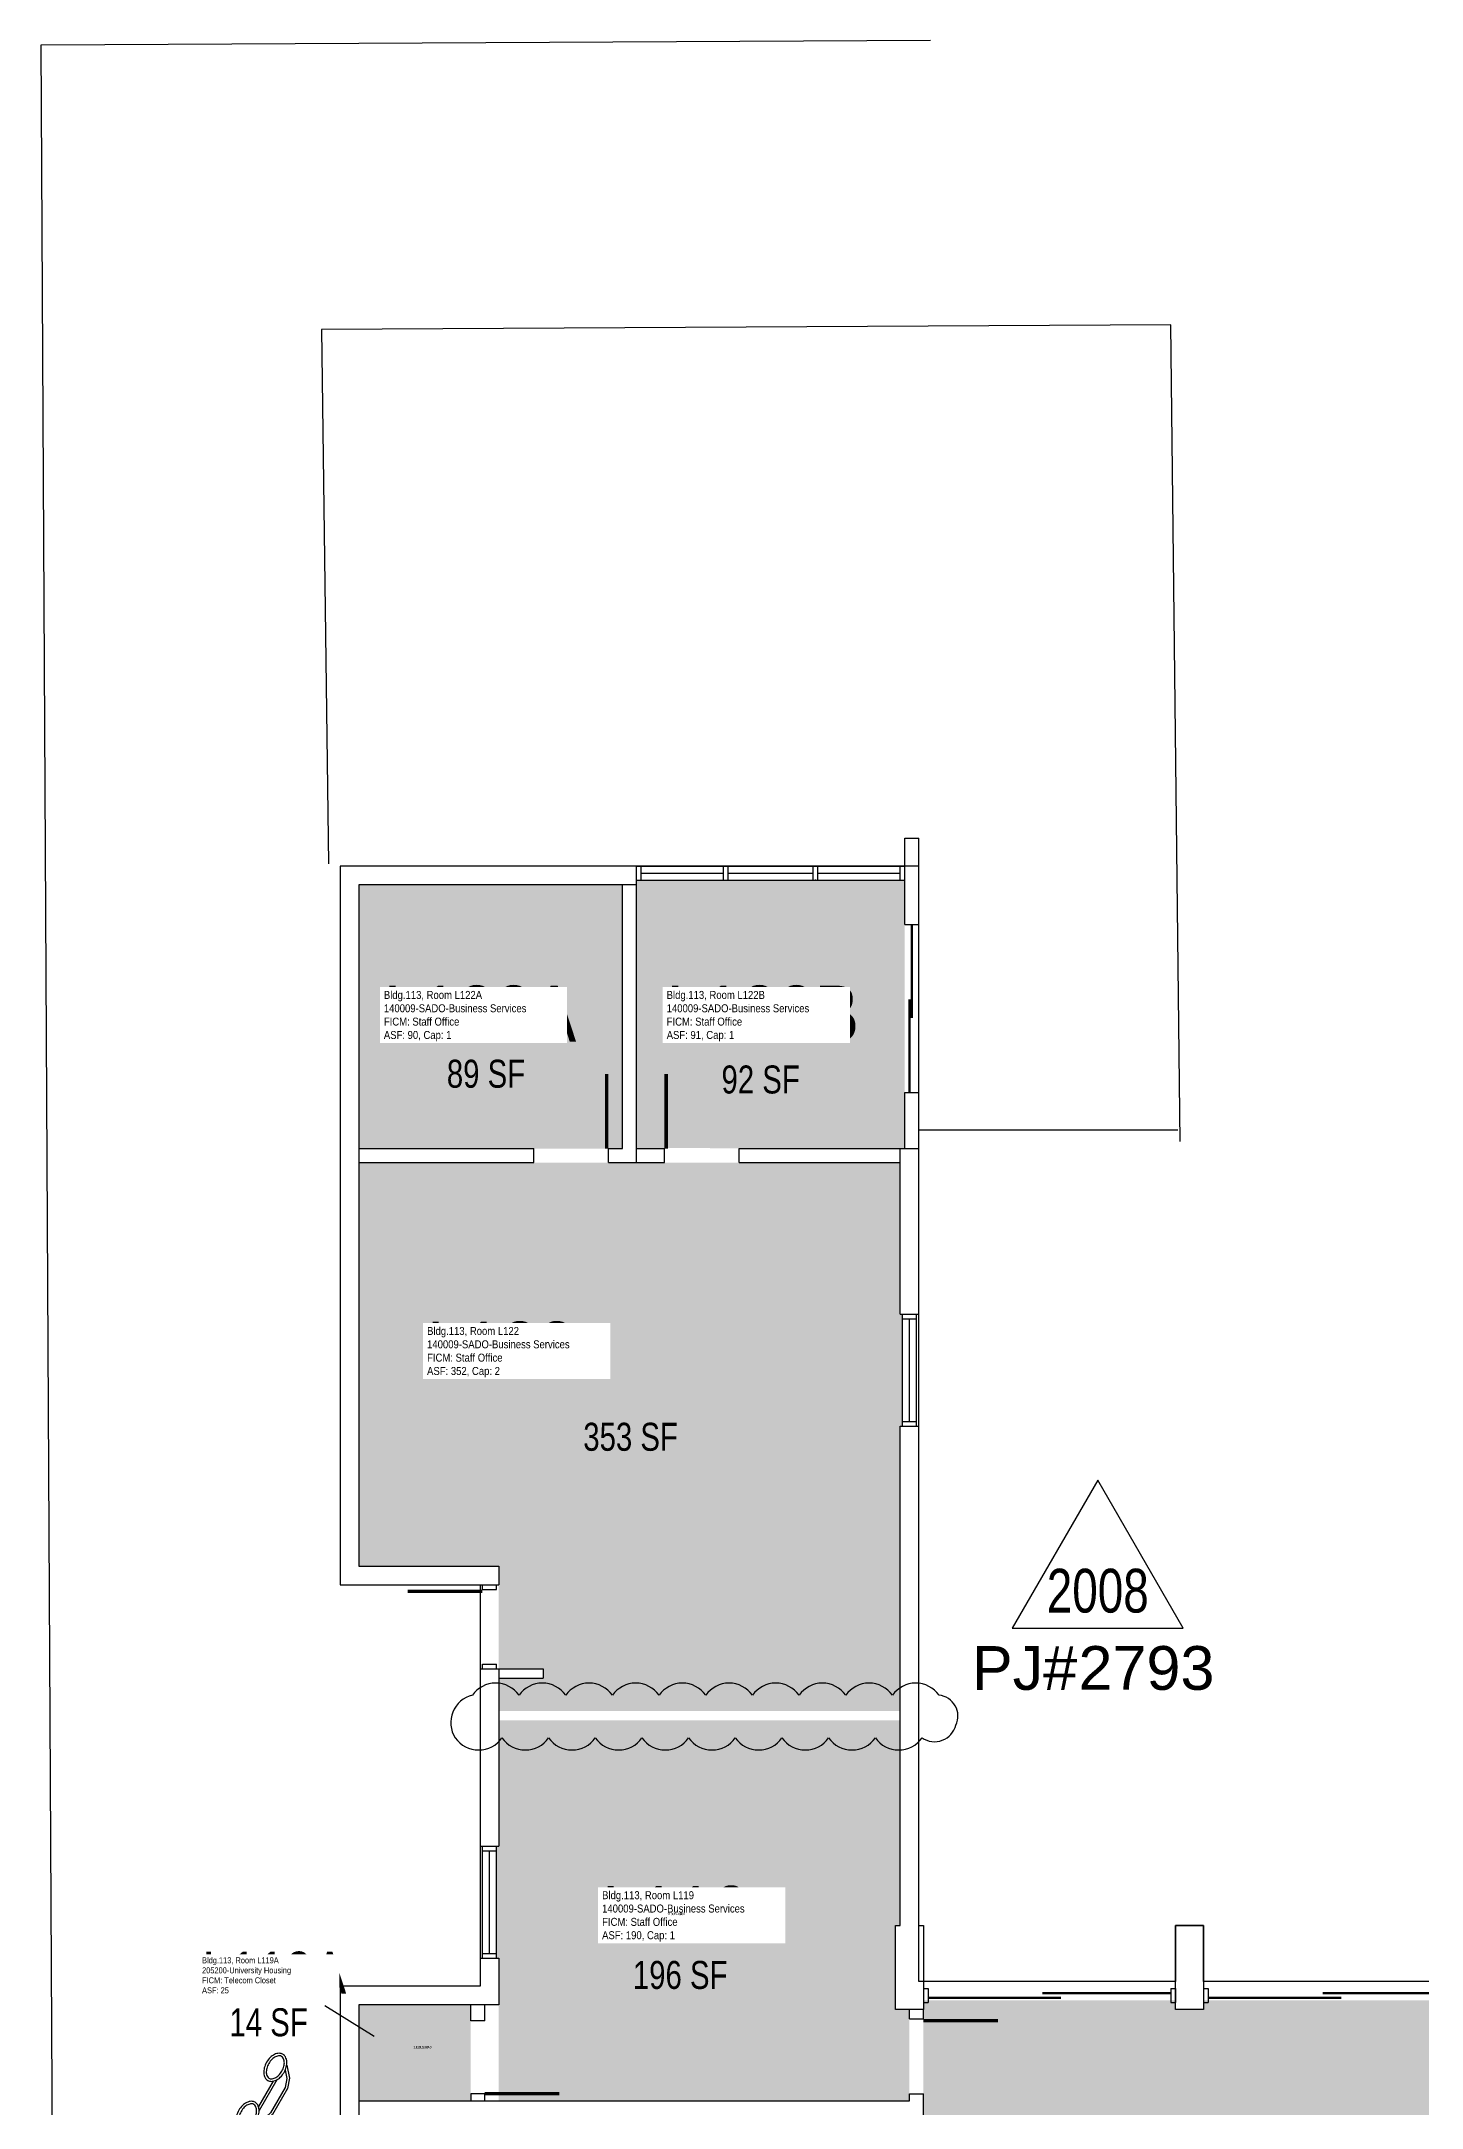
# Model space of a CAD drawing. Header units: inches. Extents: x -534 to 3268, y -1228 to 4808.
# Drawn here: x 228 to 819, y 1872 to 2757 of the extents above; entities that cross this region are included whole.
import ezdxf
from ezdxf.enums import TextEntityAlignment as Align

# ---------------------------------------------------------------- set-up
doc = ezdxf.new("R2010")
doc.units = ezdxf.units.IN
doc.header["$LTSCALE"] = 10
doc.header["$MEASUREMENT"] = 0
doc.layers.get('0').update_dxf_attribs({"linetype": 'CONTINUOUS'})
for name, color, linetype in [('A-DOOR', 2, 'CONTINUOUS'), ('A-FP', 16, 'CONTINUOUS'), ('A-GLAZ', 1, 'CONTINUOUS'), ('A-IDEN-ICON', 4, 'CONTINUOUS'), ('A-IDEN-RNUM', 7, 'CONTINUOUS'), ('A-IDEN-SNUM', 4, 'CONTINUOUS'), ('A-IDEN-VNUM', 4, 'CONTINUOUS'), ('A-SITE', 3, 'CONTINUOUS'), ('A-WALL', 5, 'CONTINUOUS'), ('AREA-TEXT', 3, 'CONTINUOUS'), ('Rooms-Category-Color', 7, 'CONTINUOUS'), ('Rooms-College-Color', 7, 'CONTINUOUS'), ('Rooms-Department-Color', 7, 'CONTINUOUS'), ('Rooms-Division-Color', 7, 'CONTINUOUS'), ('Rooms-Information', 7, 'CONTINUOUS')]:
    doc.layers.add(name, color=color, linetype=linetype)
doc.layers.add('A-REV', color=1, linetype='CONTINUOUS', true_color=0xff0000)
doc.styles.add('Arial', font='arial.ttf')
doc.styles.add('CP_AREA', font='arial.ttf', dxfattribs={"height": 15})
doc.styles.add('CP_ROOMSNUMBER', font='arial.ttf', dxfattribs={"height": 1})
doc.styles.add('CP_ROOMVNUMBER', font='arial.ttf', dxfattribs={"width": 0.85, "height": 0.075})

# ---------------------------------------------------------------- blocks, each defined once
blk = doc.blocks.new('Cpphone')
at = {"color": 0, "linetype": 'ByBlock'}
for p, q in [((0.0096, 0.0252), (-0.0196, -0.0252)), ((0.0169, 0.0279), (-0.0182, -0.0329))]:
    blk.add_line(p, q, dxfattribs=at)
for points in [[(0.0364, 0.0572), (0.0417, 0.0308), (0.0382, 0.0108), (0.0082, -0.0411), (-0.0083, -0.0558), (-0.0338, -0.0645)], [(0.0334, 0.047), (0.0366, 0.0307), (0.0334, 0.0126), (0.0043, -0.0379), (-0.0109, -0.0514), (-0.0265, -0.0567)]]:
    blk.add_lwpolyline(points, dxfattribs=at)
for points in [[(0.0288, 0.0786, 0.139889), (0.0216, 0.0804, 0.107118), (0.0122, 0.0781, 0.079812), (0.0039, 0.0722, 0.067459), (-0.0035, 0.0626, 0.067459), (-0.008, 0.0515, 0.079812), (-0.009, 0.0413, 0.107118), (-0.0064, 0.032, 0.139889), (-0.0012, 0.0267, 0.139889), (0.0061, 0.0248, 0.107118), (0.0155, 0.0272, 0.079812), (0.0238, 0.0331, 0.067459), (0.0312, 0.0426, 0.067459), (0.0357, 0.0538, 0.079812), (0.0367, 0.0639, 0.107118), (0.034, 0.0732, 0.139889)], [(0.0263, 0.0743, 0.139889), (0.0218, 0.0754, 0.107118), (0.0144, 0.0736, 0.079812), (0.0074, 0.0686, 0.067459), (0.0008, 0.0601, 0.067459), (-0.0032, 0.0502, 0.079812), (-0.004, 0.0417, 0.107118), (-0.0019, 0.0344, 0.139889), (0.0013, 0.031, 0.139889), (0.0059, 0.0298, 0.107118), (0.0133, 0.0317, 0.079812), (0.0203, 0.0367, 0.067459), (0.0268, 0.0451, 0.067459), (0.0309, 0.055, 0.079812), (0.0317, 0.0636, 0.107118), (0.0296, 0.0709, 0.139889)], [(-0.0262, -0.0167, 0.139889), (-0.0334, -0.0148, 0.107118), (-0.0428, -0.0172, 0.079812), (-0.0511, -0.0231, 0.067459), (-0.0585, -0.0326, 0.067459), (-0.063, -0.0438, 0.079812), (-0.064, -0.0539, 0.107118), (-0.0614, -0.0632, 0.139889), (-0.0562, -0.0686, 0.139889), (-0.0489, -0.0704, 0.107118), (-0.0395, -0.0681, 0.079812), (-0.0312, -0.0622, 0.067459), (-0.0238, -0.0526, 0.067459), (-0.0193, -0.0415, 0.079812), (-0.0183, -0.0313, 0.107118), (-0.021, -0.022, 0.139889)], [(-0.0287, -0.021, 0.139889), (-0.0332, -0.0198, 0.107118), (-0.0406, -0.0217, 0.079812), (-0.0476, -0.0267, 0.067459), (-0.0542, -0.0351, 0.067459), (-0.0582, -0.045, 0.079812), (-0.059, -0.0536, 0.107118), (-0.0569, -0.0609, 0.139889), (-0.0537, -0.0643, 0.139889), (-0.0491, -0.0654, 0.107118), (-0.0417, -0.0636, 0.079812), (-0.0347, -0.0586, 0.067459), (-0.0282, -0.0501, 0.067459), (-0.0241, -0.0402, 0.079812), (-0.0233, -0.0317, 0.107118), (-0.0254, -0.0244, 0.139889)]]:
    blk.add_lwpolyline(points, format="xyb", close=True, dxfattribs=at)
blk = doc.blocks.new('Buildings113')
at = {"layer": 'A-FP'}
blk.add_lwpolyline([(834, 1926), (726, 1926), (726, 1950), (714, 1950), (714, 1926), (604, 1926), (604, 2404), (356, 2404), (356, 2096), (416, 2096), (416, 1924), (356, 1924), (356, 1804)], dxfattribs=at)
blk = doc.blocks.new('ProjectRev')
at = {"transparency": 16777216}
blk.add_lwpolyline([(0, 0.122), (-0.1221, -0.0895), (0.1221, -0.0895)], close=True, dxfattribs=at)
at = {"transparency": 16777216, "insert": (-0.1798, -0.1151), "char_height": 0.0625, "attachment_point": 1, "style": 'Arial'}
blk.add_mtext_dynamic_manual_height_columns('PJ#', width=0.24749, gutter_width=0.3125, heights=[0], dxfattribs=at)
at = {"transparency": 16777216, "style": 'Arial', "width": 0.75}
blk.add_attdef('YEAR', text='', height=0.0625, dxfattribs=at).set_placement((0, 0), align=Align.MIDDLE_CENTER)
at = {"transparency": 16777216, "style": 'Arial'}
blk.add_attdef('PROJECT', text='', height=0.0625, dxfattribs=at).set_placement((-0.0276, -0.1151), align=Align.TOP_LEFT)

msp = doc.modelspace()

# ---------------------------------------------------------------- hatches: boundary and pattern name
at = {"layer": 'Rooms-Category-Color', "true_color": 0xfa9ba3}
for points in [[(471, 2283), (477, 2283), (477, 2396), (364, 2396), (364, 2283), (439, 2283)], [(483, 2283.25), (483, 2398), (598, 2398), (598, 2283)], [(596, 2277), (596, 2212), (597, 2212), (597, 2164), (596, 2164), (596, 2114), (596, 2083.33), (596, 2042), (484, 2042), (478, 2042), (476, 2042), (444, 2042), (424, 2042), (424, 2056), (443, 2056), (443, 2060), (424, 2060), (424, 2096), (424, 2104), (364, 2104), (364, 2277)], [(600, 1914), (600, 1875), (424, 1875), (424, 1916), (424, 1936), (423, 1936), (423, 1984), (424, 1984), (424, 2038), (444, 2038), (476, 2038), (484, 2038), (508, 2038), (596, 2038), (596, 1950), (594, 1950), (594, 1924), (594, 1923), (594, 1917), (594, 1916), (594, 1914)]]:
    msp.add_hatch(color=241, dxfattribs=at).paths.add_polyline_path(points)
at = {"layer": 'Rooms-Category-Color', "true_color": 0xadadad}
msp.add_hatch(color=253, dxfattribs=at).paths.add_polyline_path([(364, 1875), (412, 1875), (412, 1916), (364, 1916)])
at = {"layer": 'Rooms-Category-Color', "true_color": 0x728ef3}
msp.add_hatch(color=171, dxfattribs=at).paths.add_polyline_path([(602, 1326), (606, 1326), (606, 1322), (714, 1322), (714, 1326), (726, 1326), (726, 1322), (834, 1322), (834, 1326), (846, 1326), (846, 1322), (1107, 1322), (1107, 1304), (1173, 1304), (1173, 1322), (1198, 1322), (1198, 1674), (1194, 1674), (1194, 1686), (1198, 1686), (1198, 1794), (1194, 1794), (1194, 1806), (1198, 1806), (1198, 1914), (1194, 1914), (1194, 1918), (1166, 1918), (1102, 1918), (1086, 1918), (1086, 1914), (1074, 1914), (1074, 1918), (966, 1918), (966, 1914), (954, 1914), (954, 1918), (846, 1918), (846, 1914), (834, 1914), (834, 1918), (726, 1918), (726, 1914), (714, 1914), (714, 1918), (606, 1918), (606, 1914), (606, 1844), (606, 1812), (606, 1794), (606, 1762), (606, 1698), (608, 1698), (608, 1674), (602, 1674), (602, 1326)])
at = {"layer": 'Rooms-College-Color', "true_color": 0x80bc67}
for points in [[(471, 2283), (477, 2283), (477, 2396), (364, 2396), (364, 2283), (439, 2283)], [(483, 2283.25), (483, 2398), (598, 2398), (598, 2283)], [(596, 2277), (596, 2212), (597, 2212), (597, 2164), (596, 2164), (596, 2114), (596, 2083.33), (596, 2042), (484, 2042), (478, 2042), (476, 2042), (444, 2042), (424, 2042), (424, 2056), (443, 2056), (443, 2060), (424, 2060), (424, 2096), (424, 2104), (364, 2104), (364, 2277)], [(600, 1914), (600, 1875), (424, 1875), (424, 1916), (424, 1936), (423, 1936), (423, 1984), (424, 1984), (424, 2038), (444, 2038), (476, 2038), (484, 2038), (508, 2038), (596, 2038), (596, 1950), (594, 1950), (594, 1924), (594, 1923), (594, 1917), (594, 1916), (594, 1914)], [(364, 1875), (412, 1875), (412, 1916), (364, 1916)]]:
    msp.add_hatch(color=83, dxfattribs=at).paths.add_polyline_path(points)
at = {"layer": 'Rooms-College-Color', "true_color": 0xadadad}
msp.add_hatch(color=253, dxfattribs=at).paths.add_polyline_path([(602, 1326), (606, 1326), (606, 1322), (714, 1322), (714, 1326), (726, 1326), (726, 1322), (834, 1322), (834, 1326), (846, 1326), (846, 1322), (1107, 1322), (1107, 1304), (1173, 1304), (1173, 1322), (1198, 1322), (1198, 1674), (1194, 1674), (1194, 1686), (1198, 1686), (1198, 1794), (1194, 1794), (1194, 1806), (1198, 1806), (1198, 1914), (1194, 1914), (1194, 1918), (1166, 1918), (1102, 1918), (1086, 1918), (1086, 1914), (1074, 1914), (1074, 1918), (966, 1918), (966, 1914), (954, 1914), (954, 1918), (846, 1918), (846, 1914), (834, 1914), (834, 1918), (726, 1918), (726, 1914), (714, 1914), (714, 1918), (606, 1918), (606, 1914), (606, 1844), (606, 1812), (606, 1794), (606, 1762), (606, 1698), (608, 1698), (608, 1674), (602, 1674), (602, 1326)])
at = {"layer": 'Rooms-Department-Color', "true_color": 0x604aed}
for points in [[(471, 2283), (477, 2283), (477, 2396), (364, 2396), (364, 2283), (439, 2283)], [(483, 2283.25), (483, 2398), (598, 2398), (598, 2283)], [(596, 2277), (596, 2212), (597, 2212), (597, 2164), (596, 2164), (596, 2114), (596, 2083.33), (596, 2042), (484, 2042), (478, 2042), (476, 2042), (444, 2042), (424, 2042), (424, 2056), (443, 2056), (443, 2060), (424, 2060), (424, 2096), (424, 2104), (364, 2104), (364, 2277)], [(600, 1914), (600, 1875), (424, 1875), (424, 1916), (424, 1936), (423, 1936), (423, 1984), (424, 1984), (424, 2038), (444, 2038), (476, 2038), (484, 2038), (508, 2038), (596, 2038), (596, 1950), (594, 1950), (594, 1924), (594, 1923), (594, 1917), (594, 1916), (594, 1914)], [(602, 1326), (606, 1326), (606, 1322), (714, 1322), (714, 1326), (726, 1326), (726, 1322), (834, 1322), (834, 1326), (846, 1326), (846, 1322), (1107, 1322), (1107, 1304), (1173, 1304), (1173, 1322), (1198, 1322), (1198, 1674), (1194, 1674), (1194, 1686), (1198, 1686), (1198, 1794), (1194, 1794), (1194, 1806), (1198, 1806), (1198, 1914), (1194, 1914), (1194, 1918), (1166, 1918), (1102, 1918), (1086, 1918), (1086, 1914), (1074, 1914), (1074, 1918), (966, 1918), (966, 1914), (954, 1914), (954, 1918), (846, 1918), (846, 1914), (834, 1914), (834, 1918), (726, 1918), (726, 1914), (714, 1914), (714, 1918), (606, 1918), (606, 1914), (606, 1844), (606, 1812), (606, 1794), (606, 1762), (606, 1698), (608, 1698), (608, 1674), (602, 1674), (602, 1326)]]:
    msp.add_hatch(color=173, dxfattribs=at).paths.add_polyline_path(points)
at = {"layer": 'Rooms-Department-Color', "true_color": 0xacacac}
msp.add_hatch(color=253, dxfattribs=at).paths.add_polyline_path([(364, 1875), (412, 1875), (412, 1916), (364, 1916)])
at = {"layer": 'Rooms-Division-Color', "true_color": 0x604aed}
for points in [[(471, 2283), (477, 2283), (477, 2396), (364, 2396), (364, 2283), (439, 2283)], [(483, 2283.25), (483, 2398), (598, 2398), (598, 2283)], [(596, 2277), (596, 2212), (597, 2212), (597, 2164), (596, 2164), (596, 2114), (596, 2083.33), (596, 2042), (484, 2042), (478, 2042), (476, 2042), (444, 2042), (424, 2042), (424, 2056), (443, 2056), (443, 2060), (424, 2060), (424, 2096), (424, 2104), (364, 2104), (364, 2277)], [(600, 1914), (600, 1875), (424, 1875), (424, 1916), (424, 1936), (423, 1936), (423, 1984), (424, 1984), (424, 2038), (444, 2038), (476, 2038), (484, 2038), (508, 2038), (596, 2038), (596, 1950), (594, 1950), (594, 1924), (594, 1923), (594, 1917), (594, 1916), (594, 1914)], [(602, 1326), (606, 1326), (606, 1322), (714, 1322), (714, 1326), (726, 1326), (726, 1322), (834, 1322), (834, 1326), (846, 1326), (846, 1322), (1107, 1322), (1107, 1304), (1173, 1304), (1173, 1322), (1198, 1322), (1198, 1674), (1194, 1674), (1194, 1686), (1198, 1686), (1198, 1794), (1194, 1794), (1194, 1806), (1198, 1806), (1198, 1914), (1194, 1914), (1194, 1918), (1166, 1918), (1102, 1918), (1086, 1918), (1086, 1914), (1074, 1914), (1074, 1918), (966, 1918), (966, 1914), (954, 1914), (954, 1918), (846, 1918), (846, 1914), (834, 1914), (834, 1918), (726, 1918), (726, 1914), (714, 1914), (714, 1918), (606, 1918), (606, 1914), (606, 1844), (606, 1812), (606, 1794), (606, 1762), (606, 1698), (608, 1698), (608, 1674), (602, 1674), (602, 1326)]]:
    msp.add_hatch(color=173, dxfattribs=at).paths.add_polyline_path(points)
at = {"layer": 'Rooms-Division-Color', "true_color": 0xadadad}
msp.add_hatch(color=253, dxfattribs=at).paths.add_polyline_path([(364, 1875), (412, 1875), (412, 1916), (364, 1916)])

# ---------------------------------------------------------------- linework, layer by layer
at = {"layer": 'A-DOOR', "const_width": 1}
for points in [[(601, 2339), (601, 2379)], [(600, 2307), (600, 2347)]]:
    msp.add_lwpolyline(points, dxfattribs=at)
at = {"layer": 'A-DOOR'}
for points in [[(470.25, 2283, 1.5, 1.5, 0), (470.25, 2315, 0, 0, 0), (471, 2315, 0, 0, 0.414214), (439, 2283, 0, 0, 0.414214)], [(495.75, 2283, 1.5, 1.5, 0), (495.75, 2315, 0, 0, 0), (495, 2315, 0, 0, -0.414214), (527, 2283, 0, 0, -0.414214)], [(417, 2093.25, 1.5, 1.5, 0), (385, 2093.25, 0, 0, 0), (385, 2094, 0, 0, 0.414214), (417, 2062, 0, 0, 0.414214)], [(418, 1878, 1.5, 1.5, 0), (450, 1878, 0, 0, 0), (450, 1877.25, 0, 0, 0.414214), (418, 1909.25, 0, 0, 0.414214)], [(606, 1909.25, 1.5, 1.5, 0), (638, 1909.25, 0, 0, 0), (638, 1910, 0, 0, -0.414214), (606, 1878, 0, 0, -0.414214)]]:
    msp.add_lwpolyline(points, format="xyseb", dxfattribs=at)
at = {"layer": 'A-GLAZ'}
for p, q in [((485, 2404), (520.33, 2404)), ((485, 2401), (520.33, 2401)), ((522.33, 2404), (558.67, 2404)), ((522.33, 2401), (558.67, 2401)), ((560.67, 2404), (596, 2404)), ((560.67, 2401), (596, 2401)), ((485, 2398), (520.33, 2398)), ((522.33, 2398), (558.67, 2398)), ((560.67, 2398), (596, 2398)), ((597, 2166), (597, 2210)), ((600, 2166), (600, 2210)), ((603, 2166), (603, 2210)), ((417, 1938), (417, 1982)), ((420, 1938), (420, 1982)), ((423, 1938), (423, 1982))]:
    msp.add_line(p, q, dxfattribs=at)
at = {"layer": 'A-GLAZ', "const_width": 1}
for points in [[(608, 1919), (665, 1919)], [(712, 1921), (657, 1921)], [(728, 1919), (785, 1919)], [(832, 1921), (777, 1921)]]:
    msp.add_lwpolyline(points, dxfattribs=at)
at = {"layer": 'A-IDEN-VNUM'}
msp.add_lwpolyline([(349.49, 1915.74), (370.68, 1902.63)], dxfattribs=at)
at = {"layer": 'A-REV'}
msp.add_lwpolyline([(405.38, 2030.49, 0.520567), (425.38, 2030.49, 0.520567), (445.38, 2030.49, 0.520567), (465.38, 2030.49, 0.520567), (485.38, 2030.49, 0.520567), (505.38, 2030.49, 0.520567), (525.38, 2030.49, 0.520567), (545.38, 2030.49, 0.520567), (565.38, 2030.49, 0.520567), (585.38, 2030.49, 0.520567), (605.38, 2030.49, 0.520567), (619.92, 2035.95, 0.520567), (612.71, 2048.73, 0.520567), (592.71, 2048.73, 0.520567), (572.71, 2048.73, 0.520567), (552.71, 2048.73, 0.520567), (532.71, 2048.73, 0.520567), (512.71, 2048.73, 0.520567), (492.71, 2048.73, 0.520567), (472.71, 2048.73, 0.520567), (452.71, 2048.73, 0.520567), (432.71, 2048.73, 0.520567), (412.71, 2048.73, 0.520567)], format="xyb", close=True, dxfattribs=at)
at = {"layer": 'A-SITE'}
for p, q in [((228, 2756), (609, 2758)), ((233, 1807), (228, 2756)), ((712, 2636), (348, 2634)), ((348, 2634), (351, 2405)), ((716, 2286), (712, 2636)), ((604, 2291), (715, 2291))]:
    msp.add_line(p, q, dxfattribs=at)
at = {"layer": 'A-WALL'}
for p, q in [((598, 2404), (598, 2416)), ((598, 2416), (604, 2416)), ((604, 2379), (604, 2416)), ((356, 2404), (356, 2096)), ((483, 2404), (356, 2404)), ((483, 2404), (485, 2404)), ((483, 2396), (483, 2404)), ((485, 2398), (485, 2404)), ((520.33, 2398), (520.33, 2404)), ((520.33, 2404), (522.33, 2404)), ((522.33, 2398), (522.33, 2404)), ((558.67, 2398), (558.67, 2404)), ((558.67, 2404), (560.67, 2404)), ((560.67, 2398), (560.67, 2404)), ((596, 2398), (596, 2404)), ((596, 2404), (598, 2404)), ((598, 2398), (598, 2404)), ((364, 2396), (364, 2104)), ((483, 2396), (364, 2396)), ((477, 2283), (477, 2396)), ((483, 2398), (485, 2398)), ((483, 2277), (483, 2396)), ((520.33, 2398), (522.33, 2398)), ((558.67, 2398), (560.67, 2398)), ((596, 2398), (598, 2398)), ((598, 2379), (598, 2398)), ((598, 2379), (604, 2379)), ((598, 2307), (604, 2307)), ((598, 2283), (598, 2307)), ((604, 2283), (604, 2307)), ((364, 2283), (439, 2283)), ((364, 2277), (439, 2277)), ((439, 2277), (439, 2283)), ((471, 2277), (471, 2283)), ((471, 2283), (477, 2283)), ((471, 2277), (483, 2277)), ((495, 2277), (495, 2283)), ((527, 2277), (527, 2283)), ((596, 2212), (596, 2283)), ((596, 2283), (604, 2283)), ((604, 2212), (604, 2283)), ((596, 2212), (604, 2212)), ((597, 2210), (597, 2212)), ((597, 2212), (603, 2212)), ((597, 2210), (603, 2210)), ((603, 2210), (603, 2212)), ((596, 1950), (596, 2164)), ((596, 2164), (604, 2164)), ((597, 2164), (597, 2166)), ((597, 2166), (603, 2166)), ((597, 2164), (603, 2164)), ((603, 2164), (603, 2166)), ((604, 1950), (604, 2164)), ((364, 2104), (424, 2104)), ((424, 2104), (424, 2096)), ((356, 2096), (424, 2096)), ((417, 2096), (423, 2096)), ((417, 2094), (417, 2096)), ((417, 2094), (423, 2094)), ((423, 2094), (423, 2096)), ((416, 2060), (416, 1984)), ((416, 2060), (424, 2060)), ((417, 2062), (423, 2062)), ((417, 2060), (417, 2062)), ((417, 2060), (423, 2060)), ((423, 2060), (423, 2062)), ((424, 2060), (424, 1984)), ((424, 2060), (443, 2060)), ((424, 2056), (443, 2056)), ((443, 2060), (443, 2056)), ((416, 1984), (424, 1984)), ((417, 1984), (423, 1984)), ((417, 1982), (417, 1984)), ((423, 1982), (423, 1984)), ((417, 1982), (423, 1982)), ((594, 1950), (596, 1950)), ((594, 1914), (594, 1950)), ((604, 1950), (606, 1950)), ((606, 1950), (606, 1914)), ((714, 1914), (714, 1950)), ((714, 1950), (726, 1950)), ((726, 1950), (726, 1914)), ((416, 1936), (416, 1924)), ((416, 1936), (424, 1936)), ((417, 1938), (423, 1938)), ((417, 1936), (417, 1938)), ((417, 1936), (423, 1936)), ((423, 1936), (423, 1938)), ((424, 1936), (424, 1916)), ((416, 1924), (356, 1924)), ((356, 1924), (356, 1804)), ((606, 1923), (608, 1923)), ((606, 1923), (606, 1917)), ((608, 1923), (608, 1917)), ((712, 1923), (714, 1923)), ((712, 1923), (712, 1917)), ((714, 1923), (714, 1917)), ((726, 1923), (728, 1923)), ((726, 1923), (726, 1917)), ((728, 1923), (728, 1917)), ((424, 1916), (364, 1916)), ((364, 1916), (364, 1796)), ((412, 1909.25), (412, 1916)), ((424, 1916), (418, 1916)), ((418, 1909.25), (418, 1916)), ((606, 1914), (594, 1914)), ((600, 1910), (600, 1914)), ((606, 1917), (608, 1917)), ((606, 1910), (606, 1914)), ((712, 1917), (714, 1917)), ((726, 1914), (714, 1914)), ((726, 1917), (728, 1917)), ((418, 1909.25), (412, 1909.25)), ((600, 1910), (606, 1910)), ((418, 1878), (412, 1878)), ((412, 1878), (412, 1875)), ((418, 1875), (418, 1878)), ((600, 1878), (606, 1878)), ((600, 1875), (600, 1878)), ((606, 1844), (606, 1878)), ((364, 1875), (600, 1875))]:
    msp.add_line(p, q, dxfattribs=at)
for points in [[(483, 2283), (495, 2283)], [(483, 2277), (495, 2277)], [(527, 2283), (596, 2283)], [(527, 2277), (596, 2277)]]:
    msp.add_lwpolyline(points, dxfattribs=at)
msp.add_point((559.67, 2398), dxfattribs=at)
msp.add_point((559.67, 2398), dxfattribs=at)
msp.add_point((559.67, 2398), dxfattribs=at)
msp.add_point((559.67, 2398), dxfattribs=at)
msp.add_point((559.67, 2398), dxfattribs=at)

# ---------------------------------------------------------------- block references
at = {"layer": 'A-FP'}
msp.add_blockref('Buildings113', (0, 0), dxfattribs=at)
at = {"layer": 'A-IDEN-ICON', "xscale": 216, "yscale": 216, "zscale": 216}
msp.add_blockref('Cpphone', (325.27, 1877.93), dxfattribs=at)
at = {"layer": 'A-REV'}
ref = msp.add_blockref('ProjectRev', (680.7, 2104.33), dxfattribs=dict(at, xscale=300, yscale=300, zscale=300))
ref.add_attrib('YEAR', '2008', dxfattribs={"layer": '0', "transparency": 16777216, "height": 18.75, "style": 'Arial', "width": 0.75}).set_placement((680.7, 2093.55), align=Align.MIDDLE_CENTER)
ref.add_attrib('PROJECT', '2793', dxfattribs={"layer": '0', "transparency": 16777216, "height": 18.75, "style": 'Arial'}).set_placement((672.42, 2069.81), align=Align.TOP_LEFT)

# ---------------------------------------------------------------- texts
at = {"layer": 'A-IDEN-RNUM', "style": 'CP_ROOMSNUMBER', "width": 0.85}
for s, p in [('L122-A0', (416, 2341)), ('L122-B0', (537.17, 2341)), ('L122-00', (425, 2197)), ('L119-00', (500, 1955)), ('L119-A0', (391.33, 1897.93))]:
    msp.add_text(s, height=1, dxfattribs=at).set_placement(p, align=Align.MIDDLE)
at = {"layer": 'A-IDEN-SNUM', "style": 'CP_ROOMSNUMBER', "width": 0.85}
for s, p in [('1130L122A0', (416, 2341)), ('1130L122B0', (537.17, 2341)), ('1130L12200', (425, 2197)), ('1130L11900', (500, 1955)), ('1130L119A0', (391.33, 1897.93))]:
    msp.add_text(s, height=1, dxfattribs=at).set_placement(p, align=Align.MIDDLE)
at = {"layer": 'A-IDEN-VNUM', "style": 'CP_ROOMVNUMBER', "width": 0.85}
for s, height, p in [('L122A', 24, (416, 2341)), ('L122B', 24, (537.17, 2341)), ('L122', 24, (425, 2197)), ('L119', 24, (500, 1955)), ('L119A', 18, (327.79, 1929.85))]:
    msp.add_text(s, height=height, dxfattribs=at).set_placement(p, align=Align.MIDDLE)
at = {"layer": 'AREA-TEXT', "style": 'CP_AREA', "width": 0.75}
for s, p in [('89 SF', (418.54, 2315.09)), ('92 SF', (536.23, 2312.61)), ('353 SF', (480.5, 2159.5)), ('196 SF', (501.75, 1928.89)), ('14 SF', (325.37, 1908.6))]:
    msp.add_text(s, height=12, dxfattribs=at).set_placement(p, align=Align.MIDDLE_CENTER)

# ---------------------------------------------------------------- next in the draw order: texts
at = {"layer": 'Rooms-Information', "attachment_point": 7, "style": 'CP_ROOMVNUMBER', "bg_fill": 3, "box_fill_scale": 1.5, "bg_fill_color": 256, "bg_fill_true_color": 13158600, "bg_fill_transparency": 0}
for s, insert, char_height, width in [('Bldg.113, Room L122A^M^J140009-SADO-Business Services^M^JFICM: Staff Office^M^JASF: 90, Cap: 1', (374.78, 2328.95), 3.4286, 76.8), ('Bldg.113, Room L122B^M^J140009-SADO-Business Services^M^JFICM: Staff Office^M^JASF: 91, Cap: 1', (495.97, 2328.95), 3.4286, 76.8), ('Bldg.113, Room L122^M^J140009-SADO-Business Services^M^JFICM: Staff Office^M^JASF: 352, Cap: 2', (393.3, 2184.95), 3.4286, 76.8), ('Bldg.113, Room L119^M^J140009-SADO-Business Services^M^JFICM: Staff Office^M^JASF: 190, Cap: 1', (468.3, 1943.16), 3.4286, 76.8), ('Bldg.113, Room L119A^M^J205200-University Housing^M^JFICM: Telecom Closet^M^JASF: 25', (296.88, 1920.97), 2.5714, 57.6)]:
    msp.add_mtext(s, dxfattribs=dict(at, insert=insert, char_height=char_height, width=width))

doc.saveas('drawing.dxf')
